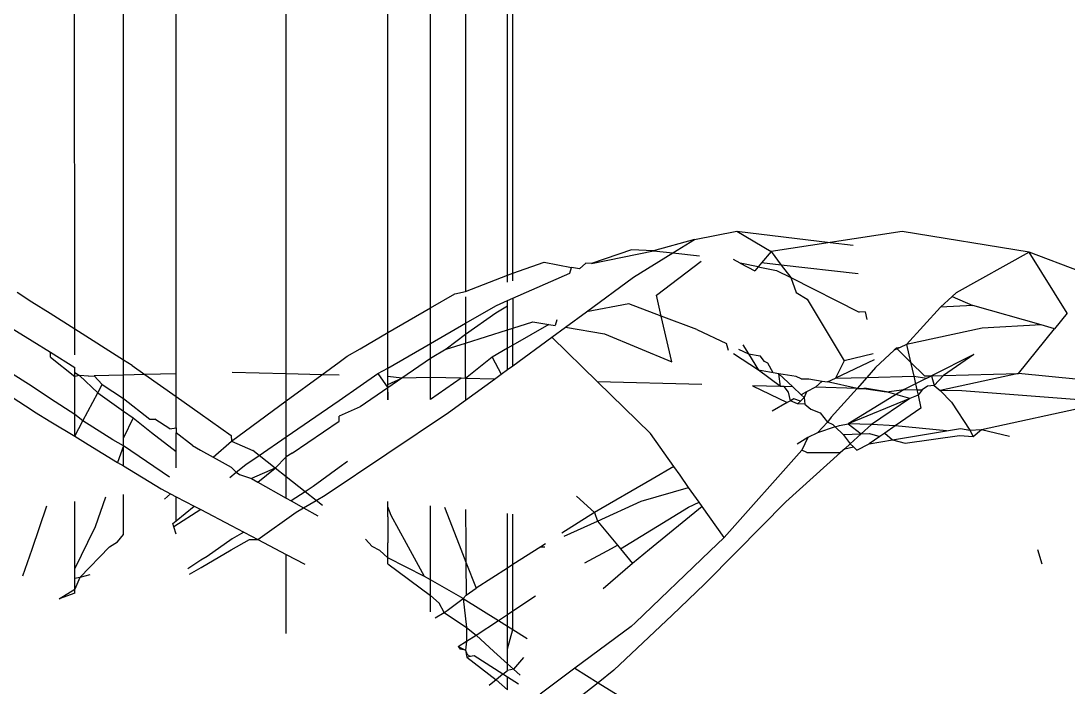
# Model space of a CAD drawing. Header units: inches. Extents: x 3324238 to 135265466, y -1036581 to 20094598.
# Drawn here: x 3354734.3603 to 3354734.7393, y -519081.4748 to -519081.2337 of the extents above; entities that cross this region are included whole.
import ezdxf

# ---------------------------------------------------------------- set-up
doc = ezdxf.new("R2010")
doc.units = ezdxf.units.IN
doc.header["$MEASUREMENT"] = 0
doc.layers.add('FURNITURE', color=32, linetype='Continuous', lineweight=13)

msp = doc.modelspace()

# ---------------------------------------------------------------- linework, layer by layer
for p, q in [((3354734.45629, -519081.36141, 0.00267), (3354734.45608, -519079.49196, 0.00267)), ((3354734.49304, -519081.34649, 0.00267), (3354734.49284, -519079.49106, 0.00267)), ((3354734.50849, -519081.33754, 0.00267), (3354734.50829, -519079.49068, 0.00267)), ((3354734.52097, -519079.4907, 0.00267), (3354734.52117, -519081.33155, 0.00267)), ((3354734.5364, -519081.32564, 0.00267), (3354734.53619, -519079.49108, 0.00267)), ((3354734.53835, -519081.32494, 0.00267), (3354734.53815, -519079.49113, 0.00267)), ((3354734.37975, -519081.34521, 0.00267), (3354734.37954, -519079.49385, 0.00267)), ((3354734.39738, -519081.35641, 0.00267), (3354734.39717, -519079.49341, 0.00267)), ((3354734.4165, -519081.36141, 0.00267), (3354734.4163, -519079.49294, 0.00267)), ((3354734.60409, -519081.31275, 0.00267), (3354734.61945, -519081.30976, 0.00267)), ((3354734.61945, -519081.30976, 0.00267), (3354734.63178, -519081.31708, 0.00267)), ((3354734.61945, -519081.30976, 0.00267), (3354734.65315, -519081.31386, 0.00267)), ((3354734.67919, -519081.30994, 0.00267), (3354734.65315, -519081.31386, 0.00267)), ((3354734.72522, -519081.31731, 0.00267), (3354734.67919, -519081.30994, 0.00267)), ((3354734.60409, -519081.31275, 0.00267), (3354734.58926, -519081.31685, 0.00267)), ((3354734.59621, -519081.31762, 0.00267), (3354734.60409, -519081.31275, 0.00267)), ((3354734.65315, -519081.31386, 0.00267), (3354734.63178, -519081.31708, 0.00267)), ((3354734.65315, -519081.31386, 0.00267), (3354734.66147, -519081.31487, 0.00267)), ((3354734.58132, -519081.31652, 0.00267), (3354734.56682, -519081.32143, 0.00267)), ((3354734.56682, -519081.32143, 0.00267), (3354734.58926, -519081.31685, 0.00267)), ((3354734.58926, -519081.31685, 0.00267), (3354734.58132, -519081.31652, 0.00267)), ((3354734.58197, -519081.32642, 0.00267), (3354734.59621, -519081.31762, 0.00267)), ((3354734.58926, -519081.31685, 0.00267), (3354734.59621, -519081.31762, 0.00267)), ((3354734.59621, -519081.31762, 0.00267), (3354734.60592, -519081.3187, 0.00267)), ((3354734.63178, -519081.31708, 0.00267), (3354734.62832, -519081.32121, 0.00267)), ((3354734.63178, -519081.31708, 0.00267), (3354734.6355, -519081.32202, 0.00267)), ((3354734.72522, -519081.31731, 0.00267), (3354734.69879, -519081.33209, 0.00267)), ((3354734.73894, -519081.33944, 0.00267), (3354734.72522, -519081.31731, 0.00267)), ((3354734.74365, -519081.3243, 0.00267), (3354734.72522, -519081.31731, 0.00267)), ((3354734.53835, -519081.32494, 0.00267), (3354734.54969, -519081.32092, 0.00267)), ((3354734.54969, -519081.32092, 0.00267), (3354734.55951, -519081.3229, 0.00267)), ((3354734.56475, -519081.32137, 0.00267), (3354734.56245, -519081.32336, 0.00267)), ((3354734.56682, -519081.32143, 0.00267), (3354734.56475, -519081.32137, 0.00267)), ((3354734.59029, -519081.3329, 0.00267), (3354734.6065, -519081.3206, 0.00267)), ((3354734.62062, -519081.32135, 0.00267), (3354734.61815, -519081.32007, 0.00267)), ((3354734.62062, -519081.32135, 0.00267), (3354734.6259, -519081.3241, 0.00267)), ((3354734.62713, -519081.32263, 0.00267), (3354734.62062, -519081.32135, 0.00267)), ((3354734.62713, -519081.32263, 0.00267), (3354734.6259, -519081.3241, 0.00267)), ((3354734.62832, -519081.32121, 0.00267), (3354734.62713, -519081.32263, 0.00267)), ((3354734.62713, -519081.32263, 0.00267), (3354734.63379, -519081.32394, 0.00267)), ((3354734.6355, -519081.32202, 0.00267), (3354734.62832, -519081.32121, 0.00267)), ((3354734.6355, -519081.32202, 0.00267), (3354734.6389, -519081.32652, 0.00267)), ((3354734.66336, -519081.32515, 0.00267), (3354734.6355, -519081.32202, 0.00267)), ((3354734.52117, -519081.33155, 0.00267), (3354734.5364, -519081.32564, 0.00267)), ((3354734.5364, -519081.32564, 0.00267), (3354734.53835, -519081.32494, 0.00267)), ((3354734.5364, -519081.32818, 0.00267), (3354734.5364, -519081.32564, 0.00267)), ((3354734.53836, -519081.32774, 0.00267), (3354734.53835, -519081.32494, 0.00267)), ((3354734.53836, -519081.33402, 0.00267), (3354734.55895, -519081.32491, 0.00267)), ((3354734.55895, -519081.32491, 0.00267), (3354734.55951, -519081.3229, 0.00267)), ((3354734.56245, -519081.32336, 0.00267), (3354734.55951, -519081.3229, 0.00267)), ((3354734.56495, -519081.33898, 0.00267), (3354734.58197, -519081.32642, 0.00267)), ((3354734.63379, -519081.32394, 0.00267), (3354734.6389, -519081.32652, 0.00267)), ((3354734.6389, -519081.32652, 0.00267), (3354734.66365, -519081.33905, 0.00267)), ((3354734.6389, -519081.32652, 0.00267), (3354734.64088, -519081.3319, 0.00267)), ((3354734.36429, -519081.3354, 0.00267), (3354734.35887, -519081.33195, 0.00267)), ((3354734.50849, -519081.33754, 0.00267), (3354734.51739, -519081.33239, 0.00267)), ((3354734.51739, -519081.33239, 0.00267), (3354734.52117, -519081.33155, 0.00267)), ((3354734.52117, -519081.33347, 0.00267), (3354734.52117, -519081.34311, 0.00267)), ((3354734.5364, -519081.33489, 0.00267), (3354734.53836, -519081.33402, 0.00267)), ((3354734.53836, -519081.33402, 0.00267), (3354734.53836, -519081.34487, 0.00267)), ((3354734.59205, -519081.34049, 0.00267), (3354734.59029, -519081.3329, 0.00267)), ((3354734.64088, -519081.3319, 0.00267), (3354734.64481, -519081.33437, 0.00267)), ((3354734.69736, -519081.33341, 0.00267), (3354734.69315, -519081.33732, 0.00267)), ((3354734.69879, -519081.33209, 0.00267), (3354734.69736, -519081.33341, 0.00267)), ((3354734.69736, -519081.33341, 0.00267), (3354734.70486, -519081.33664, 0.00267)), ((3354734.37092, -519081.33961, 0.00267), (3354734.36429, -519081.3354, 0.00267)), ((3354734.49304, -519081.34649, 0.00267), (3354734.50849, -519081.33754, 0.00267)), ((3354734.50849, -519081.35041, 0.00267), (3354734.50849, -519081.33754, 0.00267)), ((3354734.52117, -519081.34311, 0.00267), (3354734.53239, -519081.33666, 0.00267)), ((3354734.5364, -519081.33695, 0.00267), (3354734.53221, -519081.3395, 0.00267)), ((3354734.53239, -519081.33666, 0.00267), (3354734.5364, -519081.33489, 0.00267)), ((3354734.5364, -519081.33695, 0.00267), (3354734.5364, -519081.33489, 0.00267)), ((3354734.5364, -519081.34548, 0.00267), (3354734.5364, -519081.33695, 0.00267)), ((3354734.58027, -519081.33609, 0.00267), (3354734.56495, -519081.33898, 0.00267)), ((3354734.59205, -519081.34049, 0.00267), (3354734.58027, -519081.33609, 0.00267)), ((3354734.64481, -519081.33437, 0.00267), (3354734.6582, -519081.35664, 0.00267)), ((3354734.69315, -519081.33732, 0.00267), (3354734.68083, -519081.35075, 0.00267)), ((3354734.70486, -519081.33664, 0.00267), (3354734.69315, -519081.33732, 0.00267)), ((3354734.72951, -519081.34369, 0.00267), (3354734.70486, -519081.33664, 0.00267)), ((3354734.37975, -519081.34521, 0.00267), (3354734.37092, -519081.33961, 0.00267)), ((3354734.53221, -519081.3395, 0.00267), (3354734.52117, -519081.34712, 0.00267)), ((3354734.5574, -519081.34455, 0.00267), (3354734.56495, -519081.33898, 0.00267)), ((3354734.60494, -519081.3453, 0.00267), (3354734.59205, -519081.34049, 0.00267)), ((3354734.5959, -519081.35704, 0.00267), (3354734.59205, -519081.34049, 0.00267)), ((3354734.66589, -519081.33892, 0.00267), (3354734.66365, -519081.33905, 0.00267)), ((3354734.66589, -519081.33892, 0.00267), (3354734.66641, -519081.34174, 0.00267)), ((3354734.73894, -519081.33944, 0.00267), (3354734.73442, -519081.34509, 0.00267)), ((3354734.35707, -519081.34497, 0.00267), (3354734.3643, -519081.34946, 0.00267)), ((3354734.37975, -519081.35451, 0.00267), (3354734.37975, -519081.34521, 0.00267)), ((3354734.39738, -519081.35641, 0.00267), (3354734.37975, -519081.34521, 0.00267)), ((3354734.50849, -519081.35041, 0.00267), (3354734.52117, -519081.34311, 0.00267)), ((3354734.52117, -519081.34311, 0.00267), (3354734.52117, -519081.34712, 0.00267)), ((3354734.52117, -519081.35027, 0.00267), (3354734.5364, -519081.34548, 0.00267)), ((3354734.5364, -519081.34548, 0.00267), (3354734.53836, -519081.34487, 0.00267)), ((3354734.5364, -519081.35212, 0.00267), (3354734.5364, -519081.34548, 0.00267)), ((3354734.53836, -519081.34487, 0.00267), (3354734.54562, -519081.34258, 0.00267)), ((3354734.55132, -519081.34353, 0.00267), (3354734.53836, -519081.35099, 0.00267)), ((3354734.53836, -519081.35099, 0.00267), (3354734.53836, -519081.34487, 0.00267)), ((3354734.54562, -519081.34258, 0.00267), (3354734.55132, -519081.34353, 0.00267)), ((3354734.55132, -519081.34353, 0.00267), (3354734.55367, -519081.34392, 0.00267)), ((3354734.55248, -519081.34818, 0.00267), (3354734.5574, -519081.34455, 0.00267)), ((3354734.55424, -519081.34185, 0.00267), (3354734.55367, -519081.34392, 0.00267)), ((3354734.5574, -519081.34455, 0.00267), (3354734.57153, -519081.3469, 0.00267)), ((3354734.60494, -519081.3453, 0.00267), (3354734.61567, -519081.3504, 0.00267)), ((3354734.70817, -519081.34481, 0.00267), (3354734.68083, -519081.35075, 0.00267)), ((3354734.72951, -519081.34369, 0.00267), (3354734.70817, -519081.34481, 0.00267)), ((3354734.7214, -519081.36133, 0.00267), (3354734.73442, -519081.34509, 0.00267)), ((3354734.73442, -519081.34509, 0.00267), (3354734.72951, -519081.34369, 0.00267)), ((3354734.48304, -519081.35229, 0.00267), (3354734.49304, -519081.34649, 0.00267)), ((3354734.49304, -519081.35929, 0.00267), (3354734.49304, -519081.34649, 0.00267)), ((3354734.52117, -519081.34712, 0.00267), (3354734.51415, -519081.35247, 0.00267)), ((3354734.52117, -519081.34712, 0.00267), (3354734.52117, -519081.35027, 0.00267)), ((3354734.53836, -519081.35845, 0.00267), (3354734.55248, -519081.34818, 0.00267)), ((3354734.56897, -519081.36427, 0.00267), (3354734.55248, -519081.34818, 0.00267)), ((3354734.57153, -519081.3469, 0.00267), (3354734.5959, -519081.35704, 0.00267)), ((3354734.3643, -519081.34946, 0.00267), (3354734.37098, -519081.35361, 0.00267)), ((3354734.47833, -519081.35501, 0.00267), (3354734.48304, -519081.35229, 0.00267)), ((3354734.49304, -519081.35929, 0.00267), (3354734.50849, -519081.35041, 0.00267)), ((3354734.50849, -519081.35588, 0.00267), (3354734.50849, -519081.35041, 0.00267)), ((3354734.51415, -519081.35247, 0.00267), (3354734.50849, -519081.35588, 0.00267)), ((3354734.51415, -519081.35247, 0.00267), (3354734.52117, -519081.35027, 0.00267)), ((3354734.52118, -519081.36305, 0.00267), (3354734.52117, -519081.35027, 0.00267)), ((3354734.5364, -519081.35212, 0.00267), (3354734.53079, -519081.35535, 0.00267)), ((3354734.53836, -519081.35099, 0.00267), (3354734.5364, -519081.35212, 0.00267)), ((3354734.5364, -519081.35988, 0.00267), (3354734.5364, -519081.35212, 0.00267)), ((3354734.53836, -519081.35845, 0.00267), (3354734.53836, -519081.35099, 0.00267)), ((3354734.61644, -519081.35292, 0.00267), (3354734.61567, -519081.3504, 0.00267)), ((3354734.61996, -519081.35245, 0.00267), (3354734.62359, -519081.35417, 0.00267)), ((3354734.62156, -519081.35088, 0.00267), (3354734.62359, -519081.35417, 0.00267)), ((3354734.67641, -519081.35285, 0.00267), (3354734.66961, -519081.35916, 0.00267)), ((3354734.67858, -519081.35182, 0.00267), (3354734.67641, -519081.35285, 0.00267)), ((3354734.67715, -519081.35216, 0.00267), (3354734.67641, -519081.35285, 0.00267)), ((3354734.67858, -519081.35182, 0.00267), (3354734.67715, -519081.35216, 0.00267)), ((3354734.67715, -519081.35216, 0.00267), (3354734.68229, -519081.35719, 0.00267)), ((3354734.68083, -519081.35075, 0.00267), (3354734.67858, -519081.35182, 0.00267)), ((3354734.68083, -519081.35075, 0.00267), (3354734.68229, -519081.35719, 0.00267)), ((3354734.37098, -519081.35542, 0.00267), (3354734.37098, -519081.35361, 0.00267)), ((3354734.37098, -519081.35361, 0.00267), (3354734.37975, -519081.35907, 0.00267)), ((3354734.37098, -519081.35542, 0.00267), (3354734.37975, -519081.36232, 0.00267)), ((3354734.40057, -519081.35844, 0.00267), (3354734.39738, -519081.35641, 0.00267)), ((3354734.39738, -519081.36189, 0.00267), (3354734.39738, -519081.35641, 0.00267)), ((3354734.47542, -519081.35716, 0.00267), (3354734.47833, -519081.35501, 0.00267)), ((3354734.50849, -519081.35588, 0.00267), (3354734.49818, -519081.36301, 0.00267)), ((3354734.50849, -519081.36273, 0.00267), (3354734.50849, -519081.35588, 0.00267)), ((3354734.53079, -519081.35535, 0.00267), (3354734.52118, -519081.36305, 0.00267)), ((3354734.53079, -519081.35535, 0.00267), (3354734.53413, -519081.36153, 0.00267)), ((3354734.62725, -519081.36009, 0.00267), (3354734.61825, -519081.35412, 0.00267)), ((3354734.62359, -519081.35417, 0.00267), (3354734.62725, -519081.36009, 0.00267)), ((3354734.62359, -519081.35417, 0.00267), (3354734.62788, -519081.35494, 0.00267)), ((3354734.62946, -519081.35697, 0.00267), (3354734.62788, -519081.35494, 0.00267)), ((3354734.66909, -519081.35632, 0.00267), (3354734.65509, -519081.36295, 0.00267)), ((3354734.6582, -519081.35664, 0.00267), (3354734.65509, -519081.36295, 0.00267)), ((3354734.66869, -519081.35416, 0.00267), (3354734.6582, -519081.35664, 0.00267)), ((3354734.70522, -519081.35444, 0.00267), (3354734.68988, -519081.3621, 0.00267)), ((3354734.70522, -519081.35444, 0.00267), (3354734.69416, -519081.36199, 0.00267)), ((3354734.37975, -519081.36092, 0.00267), (3354734.37975, -519081.35907, 0.00267)), ((3354734.40057, -519081.35844, 0.00267), (3354734.40519, -519081.36169, 0.00267)), ((3354734.46919, -519081.36174, 0.00267), (3354734.47542, -519081.35716, 0.00267)), ((3354734.48951, -519081.36132, 0.00267), (3354734.49304, -519081.35929, 0.00267)), ((3354734.49304, -519081.36234, 0.00267), (3354734.49304, -519081.35929, 0.00267)), ((3354734.53413, -519081.36153, 0.00267), (3354734.5364, -519081.35988, 0.00267)), ((3354734.5364, -519081.35988, 0.00267), (3354734.53836, -519081.35845, 0.00267)), ((3354734.6326, -519081.361, 0.00267), (3354734.62725, -519081.36009, 0.00267)), ((3354734.63523, -519081.36594, 0.00267), (3354734.62725, -519081.36009, 0.00267)), ((3354734.63059, -519081.3575, 0.00267), (3354734.62946, -519081.35697, 0.00267)), ((3354734.6326, -519081.361, 0.00267), (3354734.63059, -519081.3575, 0.00267)), ((3354734.66961, -519081.35916, 0.00267), (3354734.66647, -519081.36267, 0.00267)), ((3354734.68229, -519081.35719, 0.00267), (3354734.68343, -519081.36226, 0.00267)), ((3354734.68229, -519081.35719, 0.00267), (3354734.68736, -519081.36216, 0.00267)), ((3354734.3643, -519081.36604, 0.00267), (3354734.35712, -519081.36137, 0.00267)), ((3354734.37975, -519081.36232, 0.00267), (3354734.37975, -519081.36092, 0.00267)), ((3354734.37975, -519081.36092, 0.00267), (3354734.3815, -519081.36202, 0.00267)), ((3354734.3815, -519081.36202, 0.00267), (3354734.37975, -519081.36232, 0.00267)), ((3354734.37977, -519081.3761, 0.00267), (3354734.37975, -519081.36232, 0.00267)), ((3354734.38478, -519081.3622, 0.00267), (3354734.3815, -519081.36202, 0.00267)), ((3354734.3815, -519081.36202, 0.00267), (3354734.38808, -519081.36825, 0.00267)), ((3354734.38478, -519081.3622, 0.00267), (3354734.38681, -519081.36215, 0.00267)), ((3354734.39738, -519081.36189, 0.00267), (3354734.38681, -519081.36215, 0.00267)), ((3354734.38681, -519081.36215, 0.00267), (3354734.38968, -519081.36524, 0.00267)), ((3354734.40519, -519081.36169, 0.00267), (3354734.39738, -519081.36189, 0.00267)), ((3354734.39738, -519081.37028, 0.00267), (3354734.39738, -519081.36189, 0.00267)), ((3354734.4165, -519081.36141, 0.00267), (3354734.40519, -519081.36169, 0.00267)), ((3354734.40519, -519081.36169, 0.00267), (3354734.41651, -519081.36966, 0.00267)), ((3354734.41651, -519081.36966, 0.00267), (3354734.4165, -519081.36141, 0.00267)), ((3354734.45629, -519081.36141, 0.00267), (3354734.43671, -519081.36091, 0.00267)), ((3354734.46919, -519081.36174, 0.00267), (3354734.45629, -519081.36141, 0.00267)), ((3354734.45629, -519081.37123, 0.00267), (3354734.45629, -519081.36141, 0.00267)), ((3354734.45629, -519081.37123, 0.00267), (3354734.46919, -519081.36174, 0.00267)), ((3354734.47542, -519081.3619, 0.00267), (3354734.46919, -519081.36174, 0.00267)), ((3354734.48309, -519081.36574, 0.00267), (3354734.48951, -519081.36132, 0.00267)), ((3354734.48951, -519081.36132, 0.00267), (3354734.49304, -519081.36651, 0.00267)), ((3354734.49818, -519081.36301, 0.00267), (3354734.49304, -519081.36234, 0.00267)), ((3354734.49304, -519081.36531, 0.00267), (3354734.49304, -519081.36234, 0.00267)), ((3354734.49304, -519081.36531, 0.00267), (3354734.49818, -519081.36301, 0.00267)), ((3354734.49818, -519081.36301, 0.00267), (3354734.49304, -519081.36651, 0.00267)), ((3354734.50849, -519081.36273, 0.00267), (3354734.49818, -519081.36301, 0.00267)), ((3354734.5085, -519081.37063, 0.00267), (3354734.50849, -519081.36273, 0.00267)), ((3354734.5196, -519081.36301, 0.00267), (3354734.50849, -519081.36273, 0.00267)), ((3354734.5196, -519081.36301, 0.00267), (3354734.5085, -519081.37063, 0.00267)), ((3354734.52118, -519081.36305, 0.00267), (3354734.5196, -519081.36301, 0.00267)), ((3354734.52118, -519081.36305, 0.00267), (3354734.52118, -519081.37095, 0.00267)), ((3354734.53167, -519081.36332, 0.00267), (3354734.52118, -519081.36305, 0.00267)), ((3354734.52118, -519081.37095, 0.00267), (3354734.53167, -519081.36332, 0.00267)), ((3354734.53167, -519081.36332, 0.00267), (3354734.53413, -519081.36153, 0.00267)), ((3354734.60672, -519081.36522, 0.00267), (3354734.56897, -519081.36427, 0.00267)), ((3354734.58819, -519081.38303, 0.00267), (3354734.56897, -519081.36427, 0.00267)), ((3354734.63465, -519081.36134, 0.00267), (3354734.6326, -519081.361, 0.00267)), ((3354734.64088, -519081.3624, 0.00267), (3354734.63465, -519081.36134, 0.00267)), ((3354734.63523, -519081.36594, 0.00267), (3354734.63465, -519081.36134, 0.00267)), ((3354734.63465, -519081.36134, 0.00267), (3354734.63963, -519081.36606, 0.00267)), ((3354734.64266, -519081.36325, 0.00267), (3354734.64088, -519081.3624, 0.00267)), ((3354734.64266, -519081.36325, 0.00267), (3354734.64546, -519081.36318, 0.00267)), ((3354734.64546, -519081.36318, 0.00267), (3354734.65029, -519081.364, 0.00267)), ((3354734.65029, -519081.364, 0.00267), (3354734.64786, -519081.36626, 0.00267)), ((3354734.65029, -519081.364, 0.00267), (3354734.65218, -519081.36432, 0.00267)), ((3354734.65218, -519081.36432, 0.00267), (3354734.65509, -519081.36295, 0.00267)), ((3354734.66292, -519081.36665, 0.00267), (3354734.65218, -519081.36432, 0.00267)), ((3354734.65509, -519081.36295, 0.00267), (3354734.66647, -519081.36267, 0.00267)), ((3354734.66647, -519081.36267, 0.00267), (3354734.66292, -519081.36665, 0.00267)), ((3354734.66647, -519081.36267, 0.00267), (3354734.68343, -519081.36226, 0.00267)), ((3354734.68343, -519081.36226, 0.00267), (3354734.68405, -519081.36501, 0.00267)), ((3354734.68343, -519081.36226, 0.00267), (3354734.68817, -519081.36295, 0.00267)), ((3354734.68817, -519081.36295, 0.00267), (3354734.68405, -519081.36501, 0.00267)), ((3354734.68736, -519081.36216, 0.00267), (3354734.68988, -519081.3621, 0.00267)), ((3354734.68817, -519081.36295, 0.00267), (3354734.68988, -519081.3621, 0.00267)), ((3354734.68988, -519081.3621, 0.00267), (3354734.69416, -519081.36199, 0.00267)), ((3354734.68988, -519081.3621, 0.00267), (3354734.69084, -519081.36557, 0.00267)), ((3354734.69416, -519081.36199, 0.00267), (3354734.69084, -519081.36557, 0.00267)), ((3354734.7214, -519081.36133, 0.00267), (3354734.69301, -519081.36741, 0.00267)), ((3354734.69416, -519081.36199, 0.00267), (3354734.7214, -519081.36133, 0.00267)), ((3354734.74328, -519081.36348, 0.00267), (3354734.7214, -519081.36133, 0.00267)), ((3354734.37104, -519081.37042, 0.00267), (3354734.3643, -519081.36604, 0.00267)), ((3354734.38272, -519081.37839, 0.00267), (3354734.38808, -519081.36825, 0.00267)), ((3354734.38808, -519081.36825, 0.00267), (3354734.38968, -519081.36524, 0.00267)), ((3354734.38808, -519081.36825, 0.00267), (3354734.39738, -519081.37487, 0.00267)), ((3354734.38968, -519081.36524, 0.00267), (3354734.39738, -519081.37028, 0.00267)), ((3354734.47542, -519081.37102, 0.00267), (3354734.48309, -519081.36574, 0.00267)), ((3354734.49304, -519081.36651, 0.00267), (3354734.48312, -519081.37329, 0.00267)), ((3354734.49304, -519081.36651, 0.00267), (3354734.49304, -519081.36531, 0.00267)), ((3354734.49304, -519081.36799, 0.00267), (3354734.49304, -519081.36651, 0.00267)), ((3354734.49304, -519081.37084, 0.00267), (3354734.49304, -519081.36799, 0.00267)), ((3354734.49304, -519081.36799, 0.00267), (3354734.49304, -519081.37084, 0.00267)), ((3354734.63523, -519081.36594, 0.00267), (3354734.62513, -519081.36569, 0.00267)), ((3354734.62513, -519081.36569, 0.00267), (3354734.63768, -519081.3718, 0.00267)), ((3354734.63649, -519081.36598, 0.00267), (3354734.63523, -519081.36594, 0.00267)), ((3354734.63963, -519081.36606, 0.00267), (3354734.63649, -519081.36598, 0.00267)), ((3354734.6381, -519081.36805, 0.00267), (3354734.63649, -519081.36598, 0.00267)), ((3354734.63881, -519081.37117, 0.00267), (3354734.6381, -519081.36805, 0.00267)), ((3354734.64271, -519081.36898, 0.00267), (3354734.63963, -519081.36606, 0.00267)), ((3354734.64461, -519081.36791, 0.00267), (3354734.64271, -519081.36898, 0.00267)), ((3354734.64461, -519081.36791, 0.00267), (3354734.64382, -519081.37002, 0.00267)), ((3354734.64786, -519081.36626, 0.00267), (3354734.64461, -519081.36791, 0.00267)), ((3354734.66292, -519081.36665, 0.00267), (3354734.64786, -519081.36626, 0.00267)), ((3354734.66292, -519081.36665, 0.00267), (3354734.65359, -519081.37709, 0.00267)), ((3354734.68, -519081.36708, 0.00267), (3354734.65965, -519081.37952, 0.00267)), ((3354734.66292, -519081.36665, 0.00267), (3354734.66539, -519081.36671, 0.00267)), ((3354734.66539, -519081.36671, 0.00267), (3354734.67363, -519081.36796, 0.00267)), ((3354734.66639, -519081.36673, 0.00267), (3354734.66539, -519081.36671, 0.00267)), ((3354734.67363, -519081.36796, 0.00267), (3354734.66639, -519081.36673, 0.00267)), ((3354734.67363, -519081.36796, 0.00267), (3354734.68, -519081.36708, 0.00267)), ((3354734.68201, -519081.37028, 0.00267), (3354734.67363, -519081.36796, 0.00267)), ((3354734.68405, -519081.36501, 0.00267), (3354734.68, -519081.36708, 0.00267)), ((3354734.68, -519081.36708, 0.00267), (3354734.68455, -519081.36719, 0.00267)), ((3354734.68405, -519081.36501, 0.00267), (3354734.68455, -519081.36719, 0.00267)), ((3354734.68455, -519081.36719, 0.00267), (3354734.68508, -519081.36911, 0.00267)), ((3354734.68455, -519081.36719, 0.00267), (3354734.68647, -519081.36724, 0.00267)), ((3354734.68647, -519081.36724, 0.00267), (3354734.68508, -519081.36911, 0.00267)), ((3354734.68842, -519081.36591, 0.00267), (3354734.68647, -519081.36724, 0.00267)), ((3354734.69084, -519081.36557, 0.00267), (3354734.68842, -519081.36591, 0.00267)), ((3354734.69084, -519081.36557, 0.00267), (3354734.69301, -519081.36741, 0.00267)), ((3354734.69301, -519081.36741, 0.00267), (3354734.69708, -519081.37169, 0.00267)), ((3354734.70087, -519081.36761, 0.00267), (3354734.69301, -519081.36741, 0.00267)), ((3354734.75337, -519081.37161, 0.00267), (3354734.70087, -519081.36761, 0.00267)), ((3354734.35715, -519081.36984, 0.00267), (3354734.3643, -519081.37457, 0.00267)), ((3354734.37977, -519081.3761, 0.00267), (3354734.37104, -519081.37042, 0.00267)), ((3354734.39738, -519081.37028, 0.00267), (3354734.40694, -519081.37779, 0.00267)), ((3354734.39738, -519081.37487, 0.00267), (3354734.39738, -519081.37028, 0.00267)), ((3354734.41651, -519081.37756, 0.00267), (3354734.41651, -519081.36966, 0.00267)), ((3354734.41651, -519081.36966, 0.00267), (3354734.42521, -519081.37578, 0.00267)), ((3354734.43656, -519081.38576, 0.00267), (3354734.45629, -519081.37123, 0.00267)), ((3354734.45629, -519081.38417, 0.00267), (3354734.47542, -519081.37102, 0.00267)), ((3354734.45629, -519081.38417, 0.00267), (3354734.45629, -519081.37123, 0.00267)), ((3354734.51501, -519081.37544, 0.00267), (3354734.52118, -519081.37095, 0.00267)), ((3354734.63768, -519081.3718, 0.00267), (3354734.63216, -519081.37491, 0.00267)), ((3354734.63881, -519081.37117, 0.00267), (3354734.63768, -519081.3718, 0.00267)), ((3354734.64001, -519081.3705, 0.00267), (3354734.63881, -519081.37117, 0.00267)), ((3354734.6414, -519081.37228, 0.00267), (3354734.63881, -519081.37117, 0.00267)), ((3354734.64249, -519081.37126, 0.00267), (3354734.64001, -519081.3705, 0.00267)), ((3354734.64249, -519081.37126, 0.00267), (3354734.6414, -519081.37228, 0.00267)), ((3354734.64382, -519081.37002, 0.00267), (3354734.64249, -519081.37126, 0.00267)), ((3354734.64271, -519081.36898, 0.00267), (3354734.64382, -519081.37002, 0.00267)), ((3354734.64382, -519081.37002, 0.00267), (3354734.64398, -519081.37236, 0.00267)), ((3354734.68201, -519081.37028, 0.00267), (3354734.65965, -519081.37952, 0.00267)), ((3354734.68201, -519081.37028, 0.00267), (3354734.66819, -519081.37972, 0.00267)), ((3354734.68508, -519081.36911, 0.00267), (3354734.68201, -519081.37028, 0.00267)), ((3354734.68508, -519081.36911, 0.00267), (3354734.68605, -519081.37384, 0.00267)), ((3354734.69708, -519081.37169, 0.00267), (3354734.70379, -519081.38173, 0.00267)), ((3354734.7079, -519081.38158, 0.00267), (3354734.75337, -519081.37161, 0.00267)), ((3354734.3643, -519081.37457, 0.00267), (3354734.36524, -519081.37519, 0.00267)), ((3354734.36524, -519081.37519, 0.00267), (3354734.37107, -519081.37873, 0.00267)), ((3354734.39738, -519081.37487, 0.00267), (3354734.4009, -519081.37738, 0.00267)), ((3354734.39738, -519081.37803, 0.00267), (3354734.39738, -519081.37487, 0.00267)), ((3354734.42521, -519081.37578, 0.00267), (3354734.4364, -519081.38366, 0.00267)), ((3354734.47045, -519081.40532, 0.00267), (3354734.51501, -519081.37544, 0.00267)), ((3354734.48312, -519081.37329, 0.00267), (3354734.47542, -519081.37673, 0.00267)), ((3354734.64398, -519081.37236, 0.00267), (3354734.6414, -519081.37228, 0.00267)), ((3354734.64398, -519081.37236, 0.00267), (3354734.64624, -519081.37414, 0.00267)), ((3354734.64624, -519081.37414, 0.00267), (3354734.64959, -519081.37548, 0.00267)), ((3354734.64959, -519081.37548, 0.00267), (3354734.65217, -519081.37886, 0.00267)), ((3354734.68605, -519081.37384, 0.00267), (3354734.67676, -519081.38022, 0.00267)), ((3354734.37107, -519081.37873, 0.00267), (3354734.37975, -519081.38401, 0.00267)), ((3354734.37975, -519081.37847, 0.00267), (3354734.37977, -519081.3761, 0.00267)), ((3354734.37975, -519081.38401, 0.00267), (3354734.38272, -519081.37839, 0.00267)), ((3354734.37975, -519081.38401, 0.00267), (3354734.37975, -519081.37847, 0.00267)), ((3354734.38272, -519081.37839, 0.00267), (3354734.37977, -519081.3761, 0.00267)), ((3354734.39356, -519081.38524, 0.00267), (3354734.38272, -519081.37839, 0.00267)), ((3354734.4009, -519081.37738, 0.00267), (3354734.39738, -519081.38452, 0.00267)), ((3354734.39738, -519081.38452, 0.00267), (3354734.39738, -519081.37803, 0.00267)), ((3354734.4009, -519081.37738, 0.00267), (3354734.40758, -519081.38258, 0.00267)), ((3354734.40694, -519081.37779, 0.00267), (3354734.40878, -519081.37775, 0.00267)), ((3354734.41423, -519081.38132, 0.00267), (3354734.40878, -519081.37775, 0.00267)), ((3354734.41651, -519081.38089, 0.00267), (3354734.41651, -519081.37756, 0.00267)), ((3354734.45851, -519081.39012, 0.00267), (3354734.47542, -519081.37856, 0.00267)), ((3354734.47542, -519081.37856, 0.00267), (3354734.47542, -519081.37673, 0.00267)), ((3354734.65217, -519081.37886, 0.00267), (3354734.64856, -519081.38273, 0.00267)), ((3354734.65359, -519081.37709, 0.00267), (3354734.65217, -519081.37886, 0.00267)), ((3354734.65424, -519081.37989, 0.00267), (3354734.65217, -519081.37886, 0.00267)), ((3354734.65656, -519081.38006, 0.00267), (3354734.65965, -519081.37952, 0.00267)), ((3354734.66819, -519081.37972, 0.00267), (3354734.65965, -519081.37952, 0.00267)), ((3354734.65965, -519081.37952, 0.00267), (3354734.6644, -519081.38314, 0.00267)), ((3354734.40758, -519081.38258, 0.00267), (3354734.41651, -519081.38954, 0.00267)), ((3354734.41423, -519081.38132, 0.00267), (3354734.41651, -519081.38089, 0.00267)), ((3354734.41651, -519081.38089, 0.00267), (3354734.41651, -519081.38281, 0.00267)), ((3354734.41651, -519081.38954, 0.00267), (3354734.41651, -519081.38281, 0.00267)), ((3354734.42233, -519081.38734, 0.00267), (3354734.41651, -519081.38281, 0.00267)), ((3354734.59665, -519081.395, 0.00267), (3354734.58819, -519081.38303, 0.00267)), ((3354734.64856, -519081.38273, 0.00267), (3354734.64505, -519081.38448, 0.00267)), ((3354734.65504, -519081.38064, 0.00267), (3354734.64856, -519081.38273, 0.00267)), ((3354734.65504, -519081.38064, 0.00267), (3354734.65424, -519081.37989, 0.00267)), ((3354734.65504, -519081.38064, 0.00267), (3354734.65656, -519081.38006, 0.00267)), ((3354734.65792, -519081.38337, 0.00267), (3354734.65504, -519081.38064, 0.00267)), ((3354734.65792, -519081.38337, 0.00267), (3354734.6644, -519081.38314, 0.00267)), ((3354734.65792, -519081.38337, 0.00267), (3354734.66043, -519081.38672, 0.00267)), ((3354734.6644, -519081.38314, 0.00267), (3354734.66043, -519081.38672, 0.00267)), ((3354734.66819, -519081.37972, 0.00267), (3354734.6644, -519081.38314, 0.00267)), ((3354734.6644, -519081.38314, 0.00267), (3354734.66747, -519081.38303, 0.00267)), ((3354734.66747, -519081.38303, 0.00267), (3354734.67119, -519081.38404, 0.00267)), ((3354734.67676, -519081.38022, 0.00267), (3354734.66819, -519081.37972, 0.00267)), ((3354734.67295, -519081.38283, 0.00267), (3354734.67119, -519081.38404, 0.00267)), ((3354734.67676, -519081.38022, 0.00267), (3354734.67295, -519081.38283, 0.00267)), ((3354734.67295, -519081.38283, 0.00267), (3354734.67577, -519081.38528, 0.00267)), ((3354734.67577, -519081.38528, 0.00267), (3354734.69525, -519081.38203, 0.00267)), ((3354734.69525, -519081.38203, 0.00267), (3354734.67676, -519081.38022, 0.00267)), ((3354734.69525, -519081.38203, 0.00267), (3354734.70034, -519081.38118, 0.00267)), ((3354734.70034, -519081.38118, 0.00267), (3354734.70379, -519081.38173, 0.00267)), ((3354734.70379, -519081.38173, 0.00267), (3354734.7079, -519081.38158, 0.00267)), ((3354734.70379, -519081.38173, 0.00267), (3354734.705, -519081.38411, 0.00267)), ((3354734.705, -519081.38411, 0.00267), (3354734.7079, -519081.38158, 0.00267)), ((3354734.7079, -519081.38158, 0.00267), (3354734.71806, -519081.38399, 0.00267)), ((3354734.37975, -519081.38401, 0.00267), (3354734.38458, -519081.38695, 0.00267)), ((3354734.38458, -519081.38695, 0.00267), (3354734.39529, -519081.39346, 0.00267)), ((3354734.39738, -519081.38747, 0.00267), (3354734.39356, -519081.38524, 0.00267)), ((3354734.39738, -519081.38747, 0.00267), (3354734.39738, -519081.38452, 0.00267)), ((3354734.42985, -519081.39155, 0.00267), (3354734.43656, -519081.38576, 0.00267)), ((3354734.4364, -519081.38366, 0.00267), (3354734.43656, -519081.38576, 0.00267)), ((3354734.43656, -519081.38576, 0.00267), (3354734.44423, -519081.38917, 0.00267)), ((3354734.44646, -519081.39093, 0.00267), (3354734.45629, -519081.38417, 0.00267)), ((3354734.45629, -519081.39149, 0.00267), (3354734.45629, -519081.38417, 0.00267)), ((3354734.64505, -519081.38448, 0.00267), (3354734.64126, -519081.38685, 0.00267)), ((3354734.64505, -519081.38448, 0.00267), (3354734.64292, -519081.38904, 0.00267)), ((3354734.66043, -519081.38672, 0.00267), (3354734.65845, -519081.3885, 0.00267)), ((3354734.66043, -519081.38672, 0.00267), (3354734.66162, -519081.38786, 0.00267)), ((3354734.66284, -519081.38902, 0.00267), (3354734.66733, -519081.38669, 0.00267)), ((3354734.67119, -519081.38404, 0.00267), (3354734.66733, -519081.38669, 0.00267)), ((3354734.66733, -519081.38669, 0.00267), (3354734.67577, -519081.38528, 0.00267)), ((3354734.67577, -519081.38528, 0.00267), (3354734.68036, -519081.38653, 0.00267)), ((3354734.68036, -519081.38653, 0.00267), (3354734.70005, -519081.38373, 0.00267)), ((3354734.70005, -519081.38373, 0.00267), (3354734.705, -519081.38411, 0.00267)), ((3354734.39738, -519081.38747, 0.00267), (3354734.39529, -519081.39346, 0.00267)), ((3354734.39738, -519081.39472, 0.00267), (3354734.39738, -519081.38747, 0.00267)), ((3354734.41408, -519081.39886, 0.00267), (3354734.39738, -519081.38747, 0.00267)), ((3354734.41651, -519081.39547, 0.00267), (3354734.41651, -519081.38954, 0.00267)), ((3354734.42233, -519081.38734, 0.00267), (3354734.42527, -519081.38898, 0.00267)), ((3354734.42527, -519081.38898, 0.00267), (3354734.42985, -519081.39155, 0.00267)), ((3354734.44175, -519081.39418, 0.00267), (3354734.44646, -519081.39093, 0.00267)), ((3354734.44646, -519081.39093, 0.00267), (3354734.44423, -519081.38917, 0.00267)), ((3354734.4523, -519081.39554, 0.00267), (3354734.44646, -519081.39093, 0.00267)), ((3354734.45851, -519081.39012, 0.00267), (3354734.45629, -519081.39149, 0.00267)), ((3354734.64292, -519081.38904, 0.00267), (3354734.61477, -519081.42064, 0.00267)), ((3354734.65695, -519081.38986, 0.00267), (3354734.6372, -519081.40767, 0.00267)), ((3354734.64472, -519081.38991, 0.00267), (3354734.64292, -519081.38904, 0.00267)), ((3354734.64472, -519081.38991, 0.00267), (3354734.65695, -519081.38986, 0.00267)), ((3354734.65845, -519081.3885, 0.00267), (3354734.65695, -519081.38986, 0.00267)), ((3354734.65845, -519081.3885, 0.00267), (3354734.66162, -519081.38786, 0.00267)), ((3354734.66162, -519081.38786, 0.00267), (3354734.66284, -519081.38902, 0.00267)), ((3354734.39529, -519081.39346, 0.00267), (3354734.39738, -519081.39472, 0.00267)), ((3354734.39738, -519081.39472, 0.00267), (3354734.41108, -519081.40305, 0.00267)), ((3354734.42985, -519081.39155, 0.00267), (3354734.4364, -519081.39522, 0.00267)), ((3354734.43822, -519081.39703, 0.00267), (3354734.44175, -519081.39418, 0.00267)), ((3354734.45629, -519081.39149, 0.00267), (3354734.4523, -519081.39554, 0.00267)), ((3354734.45629, -519081.39869, 0.00267), (3354734.45629, -519081.39149, 0.00267)), ((3354734.47846, -519081.3931, 0.00267), (3354734.47542, -519081.39531, 0.00267)), ((3354734.43594, -519081.39887, 0.00267), (3354734.43822, -519081.39703, 0.00267)), ((3354734.4364, -519081.39522, 0.00267), (3354734.43822, -519081.39703, 0.00267)), ((3354734.43822, -519081.39703, 0.00267), (3354734.43942, -519081.39781, 0.00267)), ((3354734.43942, -519081.39781, 0.00267), (3354734.4437, -519081.3993, 0.00267)), ((3354734.4523, -519081.39554, 0.00267), (3354734.4437, -519081.3993, 0.00267)), ((3354734.44605, -519081.40062, 0.00267), (3354734.4523, -519081.39554, 0.00267)), ((3354734.45629, -519081.39869, 0.00267), (3354734.4523, -519081.39554, 0.00267)), ((3354734.47542, -519081.39531, 0.00267), (3354734.46603, -519081.40216, 0.00267)), ((3354734.59665, -519081.395, 0.00267), (3354734.58874, -519081.39955, 0.00267)), ((3354734.59886, -519081.39811, 0.00267), (3354734.59665, -519081.395, 0.00267)), ((3354734.60195, -519081.40249, 0.00267), (3354734.59886, -519081.39811, 0.00267)), ((3354734.4437, -519081.3993, 0.00267), (3354734.44605, -519081.40062, 0.00267)), ((3354734.44605, -519081.40062, 0.00267), (3354734.45629, -519081.40636, 0.00267)), ((3354734.44605, -519081.40062, 0.00267), (3354734.45629, -519081.40636, 0.00267)), ((3354734.45629, -519081.40636, 0.00267), (3354734.45629, -519081.39869, 0.00267)), ((3354734.46313, -519081.40408, 0.00267), (3354734.45629, -519081.39869, 0.00267)), ((3354734.46603, -519081.40216, 0.00267), (3354734.46313, -519081.40408, 0.00267)), ((3354734.58874, -519081.39955, 0.00267), (3354734.56792, -519081.41154, 0.00267)), ((3354734.39092, -519081.40601, 0.00267), (3354734.38718, -519081.41674, 0.00267)), ((3354734.39738, -519081.41955, 0.00267), (3354734.39738, -519081.40506, 0.00267)), ((3354734.41108, -519081.40305, 0.00267), (3354734.41447, -519081.40483, 0.00267)), ((3354734.41229, -519081.40671, 0.00267), (3354734.41447, -519081.40483, 0.00267)), ((3354734.41447, -519081.40483, 0.00267), (3354734.41651, -519081.4059, 0.00267)), ((3354734.41651, -519081.41461, 0.00267), (3354734.41651, -519081.4059, 0.00267)), ((3354734.41651, -519081.4059, 0.00267), (3354734.42304, -519081.40933, 0.00267)), ((3354734.46313, -519081.40408, 0.00267), (3354734.45811, -519081.40738, 0.00267)), ((3354734.46714, -519081.40724, 0.00267), (3354734.46313, -519081.40408, 0.00267)), ((3354734.46714, -519081.40724, 0.00267), (3354734.47045, -519081.40532, 0.00267)), ((3354734.56135, -519081.40566, 0.00267), (3354734.56792, -519081.41154, 0.00267)), ((3354734.58474, -519081.40753, 0.00267), (3354734.60195, -519081.40249, 0.00267)), ((3354734.60576, -519081.40788, 0.00267), (3354734.60195, -519081.40249, 0.00267)), ((3354734.3643, -519081.42487, 0.00267), (3354734.36968, -519081.40912, 0.00267)), ((3354734.37976, -519081.42257, 0.00267), (3354734.37975, -519081.40764, 0.00267)), ((3354734.41651, -519081.41461, 0.00267), (3354734.42304, -519081.40933, 0.00267)), ((3354734.42304, -519081.40933, 0.00267), (3354734.42537, -519081.41055, 0.00267)), ((3354734.45629, -519081.40636, 0.00267), (3354734.45811, -519081.40738, 0.00267)), ((3354734.45811, -519081.40738, 0.00267), (3354734.4626, -519081.40989, 0.00267)), ((3354734.45996, -519081.41143, 0.00267), (3354734.4626, -519081.40989, 0.00267)), ((3354734.4626, -519081.40989, 0.00267), (3354734.46714, -519081.40724, 0.00267)), ((3354734.4626, -519081.40989, 0.00267), (3354734.46772, -519081.41276, 0.00267)), ((3354734.4694, -519081.40902, 0.00267), (3354734.46714, -519081.40724, 0.00267)), ((3354734.49305, -519081.40953, 0.00267), (3354734.49305, -519081.40761, 0.00267)), ((3354734.4943, -519081.41266, 0.00267), (3354734.49305, -519081.40953, 0.00267)), ((3354734.49305, -519081.41315, 0.00267), (3354734.49305, -519081.40953, 0.00267)), ((3354734.5085, -519081.41096, 0.00267), (3354734.5085, -519081.40918, 0.00267)), ((3354734.51357, -519081.40969, 0.00267), (3354734.51888, -519081.42325, 0.00267)), ((3354734.56892, -519081.41473, 0.00267), (3354734.58474, -519081.40753, 0.00267)), ((3354734.57727, -519081.42473, 0.00267), (3354734.60196, -519081.40963, 0.00267)), ((3354734.60683, -519081.40939, 0.00267), (3354734.58778, -519081.42499, 0.00267)), ((3354734.60196, -519081.40963, 0.00267), (3354734.60576, -519081.40788, 0.00267)), ((3354734.60683, -519081.40939, 0.00267), (3354734.60576, -519081.40788, 0.00267)), ((3354734.61477, -519081.42064, 0.00267), (3354734.60683, -519081.40939, 0.00267)), ((3354734.6372, -519081.40767, 0.00267), (3354734.6193, -519081.42579, 0.00267)), ((3354734.42537, -519081.41055, 0.00267), (3354734.41561, -519081.41672, 0.00267)), ((3354734.42537, -519081.41055, 0.00267), (3354734.4364, -519081.41634, 0.00267)), ((3354734.44605, -519081.4214, 0.00267), (3354734.45996, -519081.41143, 0.00267)), ((3354734.49305, -519081.41315, 0.00267), (3354734.49305, -519081.42259, 0.00267)), ((3354734.49981, -519081.42276, 0.00267), (3354734.4943, -519081.41266, 0.00267)), ((3354734.5085, -519081.42298, 0.00267), (3354734.5085, -519081.41096, 0.00267)), ((3354734.52118, -519081.41046, 0.00267), (3354734.52129, -519081.42331, 0.00267)), ((3354734.53641, -519081.42369, 0.00267), (3354734.53641, -519081.41201, 0.00267)), ((3354734.53837, -519081.42374, 0.00267), (3354734.53836, -519081.41221, 0.00267)), ((3354734.56792, -519081.41154, 0.00267), (3354734.55607, -519081.41912, 0.00267)), ((3354734.56792, -519081.41154, 0.00267), (3354734.56892, -519081.41473, 0.00267)), ((3354734.38718, -519081.41674, 0.00267), (3354734.38438, -519081.42246, 0.00267)), ((3354734.41525, -519081.41563, 0.00267), (3354734.41651, -519081.41461, 0.00267)), ((3354734.41561, -519081.41672, 0.00267), (3354734.41525, -519081.41563, 0.00267)), ((3354734.41651, -519081.41943, 0.00267), (3354734.41561, -519081.41672, 0.00267)), ((3354734.4364, -519081.41634, 0.00267), (3354734.44092, -519081.41871, 0.00267)), ((3354734.55688, -519081.42021, 0.00267), (3354734.56892, -519081.41473, 0.00267)), ((3354734.56892, -519081.41473, 0.00267), (3354734.57622, -519081.42347, 0.00267)), ((3354734.39519, -519081.42219, 0.00267), (3354734.39738, -519081.41955, 0.00267)), ((3354734.43669, -519081.42116, 0.00267), (3354734.42764, -519081.42746, 0.00267)), ((3354734.4364, -519081.42516, 0.00267), (3354734.44299, -519081.42132, 0.00267)), ((3354734.44092, -519081.41871, 0.00267), (3354734.43669, -519081.42116, 0.00267)), ((3354734.44092, -519081.41871, 0.00267), (3354734.44369, -519081.42017, 0.00267)), ((3354734.44299, -519081.42132, 0.00267), (3354734.44605, -519081.4214, 0.00267)), ((3354734.44369, -519081.42017, 0.00267), (3354734.44605, -519081.4214, 0.00267)), ((3354734.48737, -519081.42395, 0.00267), (3354734.48495, -519081.42129, 0.00267)), ((3354734.61477, -519081.42064, 0.00267), (3354734.60966, -519081.42555, 0.00267)), ((3354734.361, -519081.43454, 0.00267), (3354734.3643, -519081.42487, 0.00267)), ((3354734.38438, -519081.42246, 0.00267), (3354734.37976, -519081.43191, 0.00267)), ((3354734.37976, -519081.43191, 0.00267), (3354734.37976, -519081.42257, 0.00267)), ((3354734.3816, -519081.43508, 0.00267), (3354734.3923, -519081.42397, 0.00267)), ((3354734.3923, -519081.42397, 0.00267), (3354734.39519, -519081.42219, 0.00267)), ((3354734.44605, -519081.4214, 0.00267), (3354734.4563, -519081.42678, 0.00267)), ((3354734.49014, -519081.42538, 0.00267), (3354734.48737, -519081.42395, 0.00267)), ((3354734.49305, -519081.42796, 0.00267), (3354734.49305, -519081.42259, 0.00267)), ((3354734.50636, -519081.43477, 0.00267), (3354734.49981, -519081.42276, 0.00267)), ((3354734.5085, -519081.43599, 0.00267), (3354734.5085, -519081.42298, 0.00267)), ((3354734.51888, -519081.42325, 0.00267), (3354734.52134, -519081.42954, 0.00267)), ((3354734.52129, -519081.42331, 0.00267), (3354734.52134, -519081.42954, 0.00267)), ((3354734.53641, -519081.43169, 0.00267), (3354734.53641, -519081.42369, 0.00267)), ((3354734.53837, -519081.43044, 0.00267), (3354734.53837, -519081.42374, 0.00267)), ((3354734.54844, -519081.424, 0.00267), (3354734.53837, -519081.43044, 0.00267)), ((3354734.55016, -519081.4229, 0.00267), (3354734.54844, -519081.424, 0.00267)), ((3354734.54844, -519081.424, 0.00267), (3354734.54994, -519081.42403, 0.00267)), ((3354734.56444, -519081.4298, 0.00267), (3354734.57403, -519081.42464, 0.00267)), ((3354734.57403, -519081.42464, 0.00267), (3354734.57622, -519081.42347, 0.00267)), ((3354734.57622, -519081.42347, 0.00267), (3354734.57727, -519081.42473, 0.00267)), ((3354734.57727, -519081.42473, 0.00267), (3354734.58167, -519081.43, 0.00267)), ((3354734.58778, -519081.42499, 0.00267), (3354734.58167, -519081.43, 0.00267)), ((3354734.7282, -519081.42497, 0.00267), (3354734.72976, -519081.43021, 0.00267)), ((3354734.42546, -519081.42889, 0.00267), (3354734.42069, -519081.43203, 0.00267)), ((3354734.42764, -519081.42746, 0.00267), (3354734.42546, -519081.42889, 0.00267)), ((3354734.42547, -519081.43153, 0.00267), (3354734.4364, -519081.42516, 0.00267)), ((3354734.4563, -519081.45533, 0.00267), (3354734.4563, -519081.42678, 0.00267)), ((3354734.4563, -519081.42678, 0.00267), (3354734.46306, -519081.43033, 0.00267)), ((3354734.49305, -519081.42796, 0.00267), (3354734.49014, -519081.42538, 0.00267)), ((3354734.49305, -519081.43021, 0.00267), (3354734.49305, -519081.42796, 0.00267)), ((3354734.50636, -519081.43477, 0.00267), (3354734.49305, -519081.42796, 0.00267)), ((3354734.60966, -519081.42555, 0.00267), (3354734.58271, -519081.45142, 0.00267)), ((3354734.6193, -519081.42579, 0.00267), (3354734.60765, -519081.43758, 0.00267)), ((3354734.37976, -519081.43554, 0.00267), (3354734.37976, -519081.43191, 0.00267)), ((3354734.42133, -519081.43395, 0.00267), (3354734.42547, -519081.43153, 0.00267)), ((3354734.49305, -519081.43021, 0.00267), (3354734.5085, -519081.44164, 0.00267)), ((3354734.52134, -519081.42954, 0.00267), (3354734.52504, -519081.43897, 0.00267)), ((3354734.52134, -519081.42954, 0.00267), (3354734.52144, -519081.44156, 0.00267)), ((3354734.53641, -519081.43169, 0.00267), (3354734.52504, -519081.43897, 0.00267)), ((3354734.53837, -519081.43044, 0.00267), (3354734.53641, -519081.43169, 0.00267)), ((3354734.53641, -519081.44847, 0.00267), (3354734.53641, -519081.43169, 0.00267)), ((3354734.53837, -519081.44717, 0.00267), (3354734.53837, -519081.43044, 0.00267)), ((3354734.58167, -519081.43, 0.00267), (3354734.57106, -519081.43925, 0.00267)), ((3354734.3816, -519081.43508, 0.00267), (3354734.37976, -519081.43554, 0.00267)), ((3354734.3816, -519081.43508, 0.00267), (3354734.37976, -519081.43929, 0.00267)), ((3354734.37976, -519081.43929, 0.00267), (3354734.37976, -519081.43554, 0.00267)), ((3354734.38527, -519081.43415, 0.00267), (3354734.3816, -519081.43508, 0.00267)), ((3354734.5085, -519081.43599, 0.00267), (3354734.50636, -519081.43477, 0.00267)), ((3354734.52031, -519081.44271, 0.00267), (3354734.5085, -519081.43599, 0.00267)), ((3354734.5085, -519081.44164, 0.00267), (3354734.5085, -519081.43599, 0.00267)), ((3354734.37412, -519081.44285, 0.00267), (3354734.37976, -519081.43929, 0.00267)), ((3354734.37976, -519081.44079, 0.00267), (3354734.37976, -519081.43929, 0.00267)), ((3354734.52144, -519081.44156, 0.00267), (3354734.52504, -519081.43897, 0.00267)), ((3354734.60765, -519081.43758, 0.00267), (3354734.59596, -519081.4487, 0.00267)), ((3354734.37976, -519081.44079, 0.00267), (3354734.37412, -519081.44285, 0.00267)), ((3354734.5085, -519081.44751, 0.00267), (3354734.5085, -519081.44164, 0.00267)), ((3354734.51161, -519081.44439, 0.00267), (3354734.5085, -519081.44164, 0.00267)), ((3354734.51461, -519081.44705, 0.00267), (3354734.52031, -519081.44271, 0.00267)), ((3354734.52031, -519081.44271, 0.00267), (3354734.52144, -519081.44156, 0.00267)), ((3354734.52031, -519081.44271, 0.00267), (3354734.52154, -519081.45319, 0.00267)), ((3354734.52031, -519081.44271, 0.00267), (3354734.53309, -519081.45068, 0.00267)), ((3354734.53837, -519081.44717, 0.00267), (3354734.54652, -519081.44173, 0.00267)), ((3354734.51023, -519081.44967, 0.00267), (3354734.51347, -519081.4478, 0.00267)), ((3354734.51347, -519081.4478, 0.00267), (3354734.51161, -519081.44439, 0.00267)), ((3354734.51347, -519081.4478, 0.00267), (3354734.51461, -519081.44705, 0.00267)), ((3354734.51347, -519081.4478, 0.00267), (3354734.52154, -519081.45319, 0.00267)), ((3354734.53641, -519081.44847, 0.00267), (3354734.53837, -519081.44717, 0.00267)), ((3354734.53837, -519081.45397, 0.00267), (3354734.53837, -519081.44717, 0.00267)), ((3354734.5251, -519081.45601, 0.00267), (3354734.53309, -519081.45068, 0.00267)), ((3354734.53309, -519081.45068, 0.00267), (3354734.53641, -519081.44847, 0.00267)), ((3354734.53309, -519081.45068, 0.00267), (3354734.53641, -519081.45275, 0.00267)), ((3354734.53641, -519081.45275, 0.00267), (3354734.53641, -519081.44847, 0.00267)), ((3354734.59596, -519081.4487, 0.00267), (3354734.5749, -519081.46872, 0.00267)), ((3354734.58271, -519081.45142, 0.00267), (3354734.5812, -519081.45287, 0.00267)), ((3354734.52154, -519081.45319, 0.00267), (3354734.52159, -519081.45817, 0.00267)), ((3354734.52154, -519081.45319, 0.00267), (3354734.5251, -519081.45601, 0.00267)), ((3354734.53641, -519081.45275, 0.00267), (3354734.53837, -519081.45397, 0.00267)), ((3354734.53641, -519081.46093, 0.00267), (3354734.53641, -519081.45275, 0.00267)), ((3354734.53641, -519081.46093, 0.00267), (3354734.53837, -519081.45397, 0.00267)), ((3354734.53837, -519081.45397, 0.00267), (3354734.54354, -519081.4572, 0.00267)), ((3354734.5812, -519081.45287, 0.00267), (3354734.56083, -519081.46798, 0.00267)), ((3354734.51852, -519081.46006, 0.00267), (3354734.52159, -519081.45817, 0.00267)), ((3354734.52159, -519081.45817, 0.00267), (3354734.52118, -519081.46144, 0.00267)), ((3354734.52159, -519081.45817, 0.00267), (3354734.5251, -519081.45601, 0.00267)), ((3354734.5251, -519081.45601, 0.00267), (3354734.53143, -519081.46195, 0.00267)), ((3354734.51852, -519081.46006, 0.00267), (3354734.52118, -519081.46144, 0.00267)), ((3354734.51852, -519081.46006, 0.00267), (3354734.51932, -519081.46106, 0.00267)), ((3354734.52118, -519081.46144, 0.00267), (3354734.51932, -519081.46106, 0.00267)), ((3354734.52118, -519081.46144, 0.00267), (3354734.52162, -519081.46279, 0.00267)), ((3354734.52118, -519081.46144, 0.00267), (3354734.52163, -519081.46396, 0.00267)), ((3354734.52118, -519081.46144, 0.00267), (3354734.52162, -519081.46279, 0.00267)), ((3354734.52162, -519081.46279, 0.00267), (3354734.52271, -519081.46374, 0.00267)), ((3354734.53143, -519081.46195, 0.00267), (3354734.53641, -519081.46636, 0.00267)), ((3354734.53641, -519081.46636, 0.00267), (3354734.53641, -519081.46093, 0.00267)), ((3354734.52428, -519081.46342, 0.00267), (3354734.52163, -519081.46396, 0.00267)), ((3354734.52163, -519081.46396, 0.00267), (3354734.53227, -519081.47213, 0.00267)), ((3354734.52428, -519081.46342, 0.00267), (3354734.52271, -519081.46374, 0.00267)), ((3354734.53476, -519081.4701, 0.00267), (3354734.52428, -519081.46342, 0.00267)), ((3354734.53641, -519081.46636, 0.00267), (3354734.53858, -519081.46828, 0.00267)), ((3354734.53641, -519081.46876, 0.00267), (3354734.53641, -519081.46636, 0.00267)), ((3354734.54222, -519081.46402, 0.00267), (3354734.53858, -519081.46828, 0.00267)), ((3354734.53476, -519081.4701, 0.00267), (3354734.53227, -519081.47213, 0.00267)), ((3354734.53476, -519081.4701, 0.00267), (3354734.53641, -519081.46876, 0.00267)), ((3354734.53641, -519081.47115, 0.00267), (3354734.53476, -519081.4701, 0.00267)), ((3354734.53858, -519081.46828, 0.00267), (3354734.53641, -519081.46876, 0.00267)), ((3354734.54097, -519081.47051, 0.00267), (3354734.53858, -519081.46828, 0.00267)), ((3354734.56083, -519081.46798, 0.00267), (3354734.54825, -519081.47731, 0.00267)), ((3354734.56083, -519081.46798, 0.00267), (3354734.56922, -519081.4732, 0.00267)), ((3354734.5749, -519081.46872, 0.00267), (3354734.56922, -519081.4732, 0.00267)), ((3354734.53227, -519081.47213, 0.00267), (3354734.52978, -519081.47417, 0.00267)), ((3354734.53227, -519081.47213, 0.00267), (3354734.53641, -519081.47577, 0.00267)), ((3354734.53641, -519081.47577, 0.00267), (3354734.53641, -519081.47115, 0.00267)), ((3354734.54036, -519081.47367, 0.00267), (3354734.53641, -519081.47115, 0.00267)), ((3354734.56922, -519081.4732, 0.00267), (3354734.55642, -519081.48329, 0.00267)), ((3354734.56922, -519081.4732, 0.00267), (3354734.58272, -519081.48162, 0.00267))]:
    msp.add_line(p, q)
at = {"layer": 'FURNITURE', "lineweight": 30}
msp.add_arc((3354732.75313, -519086.61744, 0.00267), 12.0161, 2.966283, 177.033717, dxfattribs=at)

doc.saveas('drawing.dxf')
